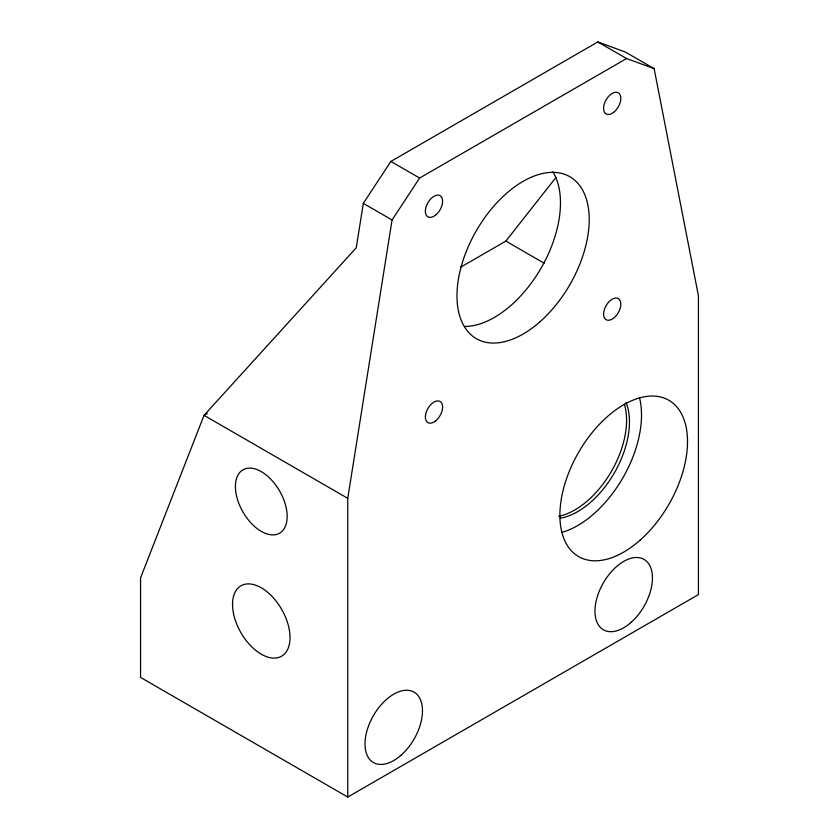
<?xml version="1.0" encoding="UTF-8"?>
<svg xmlns="http://www.w3.org/2000/svg" width="839" height="839" viewBox="0 0 839 839"><rect width="100%" height="100%" fill="white"/><g stroke="black" fill="none" stroke-linecap="round" stroke-linejoin="round"><path stroke-width="1.26" d="M363.318 203.374L356.239 247.809L204.034 415.347L140.564 577.851L140.564 677.43L347.755 797.05L698.436 594.589L698.436 295.863L654.137 68.662L625.391 52.07L597.829 41.95L390.869 161.434L363.318 203.374L392.065 219.965L347.755 498.324L347.755 797.05M392.065 219.965L419.615 178.036L626.576 58.541L654.137 68.662M460.475 267.295L505.854 241.097L556.058 177.333M207.369 413.428L204.034 415.347L347.755 498.324M597.829 41.95L626.576 58.541M390.869 161.434L419.615 178.036M505.854 241.097L544.175 263.226M639.454 397.613A90.245 52.102 -60 0 1 561.606 532.461M625.988 402.489A73.171 42.244 -60 0 1 614.746 472.21A73.171 42.244 -60 0 1 560.274 518.177M624.352 404.272A73.171 42.244 -60 0 1 610.97 472.105A73.171 42.244 -60 0 1 558.606 516.3M552.88 171.806A93.496 53.979 -60 0 1 541.575 267.274A93.496 53.979 -60 0 1 464.796 326.444M235.413 486.578A36.58 21.122 60 0 0 274.227 534.852A36.58 21.122 60 0 0 274.227 483.107A36.58 21.122 60 0 0 235.413 486.578M232.539 604.405A40.65 23.471 60 0 0 275.664 658.038A40.65 23.471 60 0 0 275.664 600.556A40.65 23.471 60 0 0 232.539 604.405M401.189 755.11A40.65 23.471 -60 0 0 414.078 692.144A40.65 23.471 -60 0 0 365.982 734.786A40.65 23.471 -60 0 0 401.189 755.11M631.148 622.349A40.65 23.471 -60 0 0 644.027 559.382A40.65 23.471 -60 0 0 595.942 602.024A40.65 23.471 -60 0 0 631.148 622.349M640.22 540.054A90.245 52.102 -60 0 0 668.83 400.266A90.245 52.102 -60 0 0 562.067 494.926A90.245 52.102 -60 0 0 640.22 540.054M614.442 317.467A12.197 7.037 -60 0 0 618.301 298.579A12.197 7.037 -60 0 0 603.881 311.374A12.197 7.037 -60 0 0 614.442 317.467M614.442 111.681A12.197 7.037 -60 0 0 618.301 92.793A12.197 7.037 -60 0 0 603.881 105.588A12.197 7.037 -60 0 0 614.442 111.681M436.228 214.574A12.197 7.037 -60 0 0 440.087 195.686A12.197 7.037 -60 0 0 425.656 208.481A12.197 7.037 -60 0 0 436.228 214.574M435.084 421.272A12.197 7.037 -60 0 0 440.853 402.038A12.197 7.037 -60 0 0 426.034 412.778A12.197 7.037 -60 0 0 435.084 421.272M540.211 321.557A93.496 53.979 -60 0 0 569.849 176.725A93.496 53.979 -60 0 0 459.237 274.804A93.496 53.979 -60 0 0 540.211 321.557"/></g></svg>
